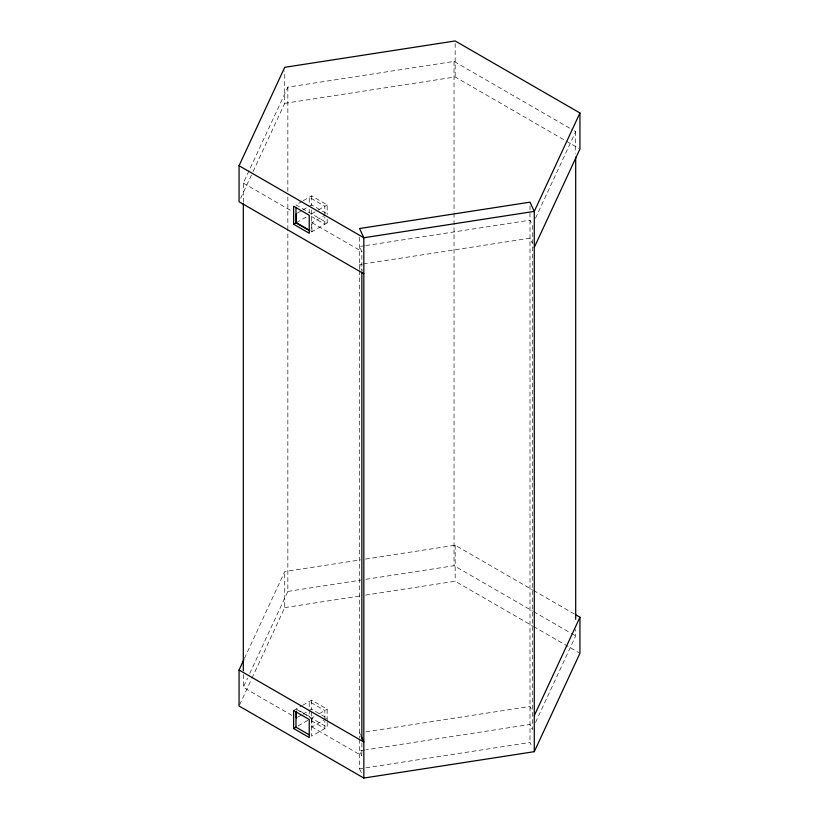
<?xml version="1.0" encoding="UTF-8"?>
<svg xmlns="http://www.w3.org/2000/svg" width="819" height="819" viewBox="0 0 819 819"><rect width="100%" height="100%" fill="white"/><g stroke="black" fill="none" stroke-linecap="round" stroke-linejoin="round"><path stroke-width="0.61" stroke-dasharray="4.09 3.07" d="M243.315 202.221L243.315 183.077L287.848 87.131L454.033 61.415L570.157 128.46M240.663 198.27L252.487 172.799M253.03 171.642L284.725 103.337L284.725 71.048M244.431 658.415L284.725 571.59L360.483 559.868M291.922 715.407L243.315 687.346L247.604 678.091M249.754 673.474L287.848 591.4L287.848 230.108M239.588 704.852L251.413 679.381M251.955 678.224L284.725 607.606L284.725 571.59M535.513 218.212L575.685 131.654L571.263 129.105M535.513 722.491L575.685 635.923L575.685 629.545M302.221 201.29L295.987 204.893L327.18 222.901L327.18 219.297M303.265 200.696L311.578 195.884L327.18 204.893L327.18 214.496M297.42 213.073L301.72 210.585M302.795 209.971L309.244 206.245M310.022 205.794L311.578 204.893L327.18 213.902M296.345 222.696L308.169 215.868M311.578 213.902L317.107 210.708M318.212 210.073L327.18 204.893M311.947 231.695L311.947 222.696L324.836 215.254M327.18 222.901L311.578 231.91L311.578 207.146M293.642 710.513L301.505 705.978M302.61 705.333L311.578 700.163L327.18 709.162L327.18 721.17M297.42 717.342L301.72 714.854M302.795 714.24L307.094 711.752M309.244 710.513L311.578 709.162L327.18 718.171L311.947 726.965L311.947 717.956L296.345 708.957M298.065 725.972L315.735 715.765M319.318 713.707L327.18 709.162M327.18 722.368L327.18 727.17L311.578 736.179L311.578 710.964M284.725 103.337L455.169 76.966L578.838 148.372M364.598 245.761L359.551 246.539L361.855 251.505L361.855 270.659M365.858 245.567L529.995 220.178L532.299 225.143L532.299 729.412L529.995 724.446L365.858 749.835M362.07 264.168L359.551 264.557L362.223 270.321M363.339 263.964L529.995 238.186L532.135 242.803M365.53 559.09L455.169 545.219L532.463 589.844M287.848 591.4L360.862 580.098M365.898 579.32L454.033 565.694L532.555 611.025M284.725 607.606L360.483 595.884M365.53 595.106L455.169 581.244L532.463 625.87M365.858 731.828L529.995 706.439L532.135 711.046M364.598 750.03L359.551 750.818L361.855 755.783L311.947 726.965M359.551 739.322L359.551 768.826L364.598 768.048M365.858 767.843L529.995 742.454L532.135 747.071M311.322 216.451L324.836 224.252L324.836 217.045M243.315 183.077L291.922 211.138M311.947 222.696L361.855 251.505M533.568 590.479L574.426 614.066M533.66 611.66L570.157 632.739M571.263 633.374L575.685 635.923M533.568 626.504L578.838 652.641M297.021 709.766L327.18 727.17M311.322 720.72L324.836 728.521L324.836 721.324M359.551 732.8L360.616 735.114M359.551 768.826L362.223 774.59M575.685 131.654L575.685 153.358M529.995 205.897L529.995 742.454M455.169 43.438L455.169 76.966M455.169 545.219L455.169 581.244M454.033 61.415L454.033 212.06M454.033 213.339L454.033 565.694M361.855 743.017L361.855 755.783M359.551 237.234L359.551 269.523M359.551 270.69L359.551 738.165M324.836 215.847L324.836 206.245L309.244 197.236L309.244 204.443M324.836 720.116L324.836 710.513L309.244 701.514L309.244 708.711M311.578 195.884L311.578 205.497M311.578 700.163L311.578 709.766M309.244 209.244L309.244 212.848M309.244 709.909L309.244 717.116M287.848 87.131L287.848 191.81M287.848 196.918L287.848 228.839M243.315 674.58L243.315 687.346"/><path stroke-width="1.23" d="M363.831 273.781L239.056 201.74L239.056 165.725L284.725 67.322L455.169 40.95L579.944 112.991L579.944 149.007L534.275 247.41M575.532 614.711L579.944 617.26L579.944 653.275L534.275 751.678L363.831 778.05L239.056 706.009L239.056 669.993L243.888 659.571M579.944 112.991L534.275 211.394L534.275 751.678M534.275 715.663L579.944 617.26M293.642 224.252L309.244 233.261L309.244 215.254L293.642 206.245L293.642 224.252L295.987 222.901L309.5 230.702M293.642 728.521L309.244 737.53L309.244 719.522L293.642 710.513L293.642 728.521L295.987 727.17L309.5 734.981M239.056 165.725L363.831 237.756L534.275 211.394L529.995 202.17L359.551 228.532L363.831 237.756L363.831 778.05M309.858 230.497L296.345 222.696L296.345 213.687M239.056 669.993L363.831 742.034L361.159 736.261M575.685 157.187L575.685 619.328M361.855 271.939L361.855 739.178M296.345 711.209L296.345 717.956M295.987 207.299L295.987 222.901M295.987 711.568L295.987 727.17M243.315 203.501L243.315 670.751"/></g></svg>
